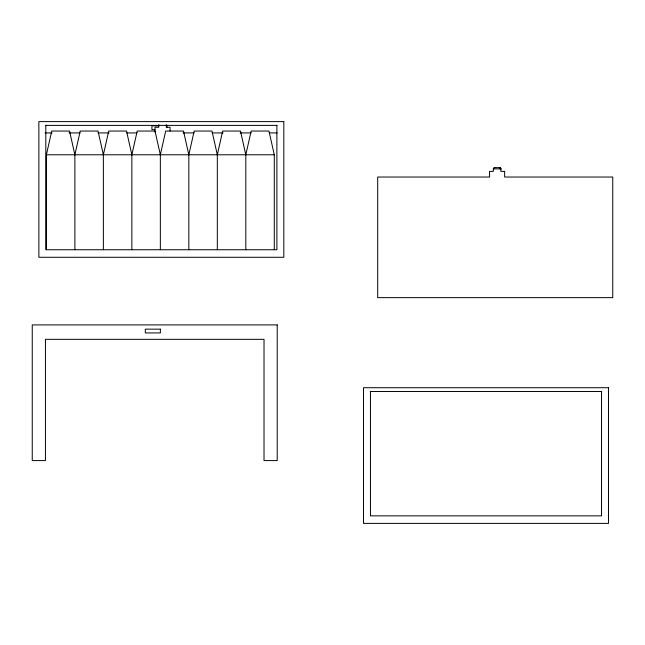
<?xml version="1.0" encoding="UTF-8"?>
<svg xmlns="http://www.w3.org/2000/svg" width="645" height="645" viewBox="0 0 645 645"><rect width="100%" height="100%" fill="white"/><g stroke="black" fill="none" stroke-linecap="round" stroke-linejoin="round"><path stroke-width="0.97" d="M46.392 249.744L46.392 154.784L51.737 131.048L69.539 131.048L74.885 154.784L74.885 249.744M74.885 154.784L80.222 131.048L98.032 131.048L103.369 154.784L103.369 249.744M103.369 154.784L108.715 131.048L126.517 131.048L131.862 154.784L131.862 249.744M131.862 154.784L137.2 131.048L155.002 131.048L160.347 154.784L160.347 249.744M160.347 154.784L165.684 131.048L183.494 131.048L188.832 154.784L188.832 249.744M188.832 154.784L194.177 131.048L211.979 131.048L217.325 154.784L217.325 249.744M217.325 154.784L222.662 131.048L240.472 131.048L245.81 154.784L245.81 249.744M245.81 154.784L251.155 131.048L268.957 131.048L274.294 154.784L274.294 249.744M493.336 168.925L494.618 167.619L499.746 167.619L500.875 168.772L500.875 171.385L504.648 171.385L504.648 177.036L612.75 177.036L612.75 297.635L377.696 297.635L377.696 177.036L489.571 177.036L489.571 171.385L493.336 171.385L493.336 168.772L494.618 167.619L493.336 168.869L500.875 168.925L499.746 167.619L500.875 168.821M493.336 168.772L494.618 167.619M45.642 125.38L277.036 125.38M158.952 125.856L151.922 125.856L151.922 129.621L154.937 129.621M45.077 132.918L52.108 132.918M69.088 132.918L80.077 132.918M97.887 132.918L109.045 132.918M126.936 132.918L137.014 132.918M183.075 132.918L194.089 132.918M212.108 132.918L223.114 132.918M240.133 132.918L251.147 132.918M269.159 132.918L277.173 132.918M46.392 154.784L274.294 154.784M370.303 391.491L601.696 391.491M499.746 167.619L500.875 168.925M601.535 391.491L601.535 515.855L370.456 515.855L370.456 391.491M276.882 125.38L276.882 249.744L45.803 249.744L45.803 125.38M170.062 131.032L170.062 127.259L166.297 127.259L166.297 124.646M166.99 125.856L166.99 127.734M158.759 124.646L158.759 127.259L154.994 127.259L154.994 131.975M283.824 121.607L38.861 121.607L38.861 257.282L283.824 257.282L283.824 121.607M277.213 324.911L32.25 324.911L32.25 460.586L45.44 460.586L45.44 339.334L264.023 339.334L264.023 460.586L277.213 460.586L277.213 324.911M160.387 329.152L145.31 329.152L145.31 332.925L160.387 332.925L160.387 329.152M608.485 387.718L363.514 387.718L363.514 523.393L608.485 523.393L608.485 387.718"/></g></svg>
